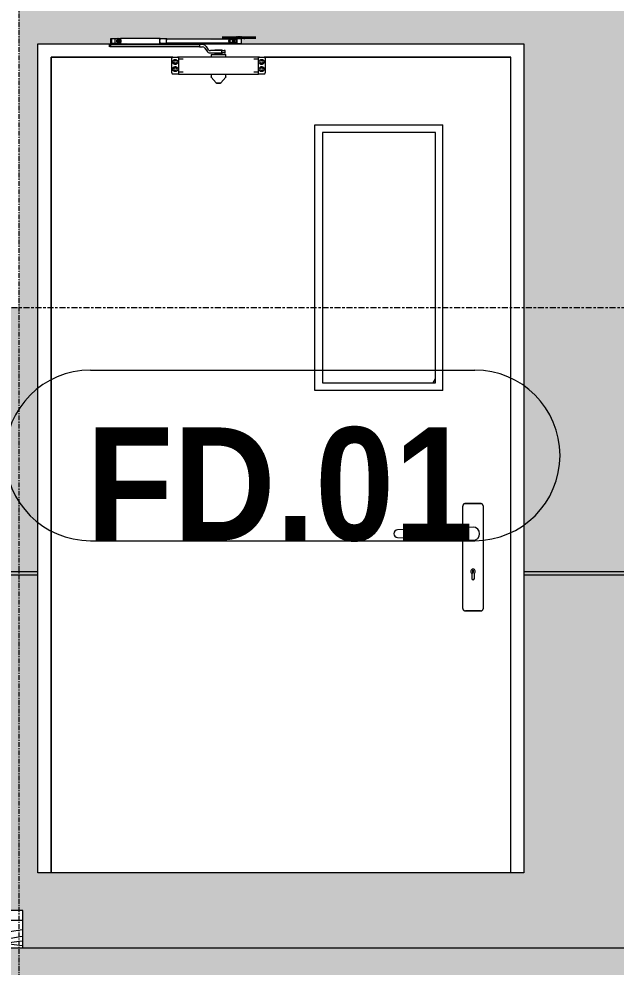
# Model space of a CAD drawing. Header units: millimetres. Extents: x 9199 to 175431, y -4466 to 35300.
# Drawn here: x 144101 to 145686, y 450 to 2966 of the extents above; entities that cross this region are included whole.
import ezdxf

# ---------------------------------------------------------------- set-up
doc = ezdxf.new("R2010")
doc.units = ezdxf.units.MM
doc.linetypes.add('Centre', pattern=[31.75, 6.35, -4.7625, 15.875, -4.7625])
doc.linetypes.add('Grid Line', pattern=[22.225, 12.7, -3.175, 3.175, -3.175])
for name, color, linetype, lineweight in [('A-DETL-GENF-2', 9, 'Continuous', 9), ('A-DETL-THIN', 151, 'Continuous', 9), ('A-DOOR', 31, 'Continuous', 9), ('A-DOOR-FRAM', 31, 'Continuous', 9), ('A-DOOR-IDEN', 31, 'Continuous', 9), ('A-FLOR-LEVL-2', 51, 'Centre', 9), ('A-WALL', 113, 'Continuous', 9), ('A-WALL-PATT', 111, 'Continuous', 9), ('A-WALL-PATT-2', 111, 'Continuous', 5), ('S-GRID-1', 1, 'Grid Line', 9)]:
    doc.layers.add(name, color=color, linetype=linetype, lineweight=lineweight)
doc.styles.add('Arial_B_2', font='arialbd.ttf', dxfattribs={"width": 0.9, "height": 300})

# ---------------------------------------------------------------- blocks, each defined once
blk = doc.blocks.new('FD_01 - FD_01-1200x2200mm-1787917-TKCS_MẶT ĐỨNG HƯỚNG TÂY')
at = {"layer": 'A-DOOR'}
h = blk.add_hatch(dxfattribs=at)
h.set_pattern_fill('FP_18', color=256, style=0, pattern_type=2)
h.set_pattern_definition([(63.435, (-49765.3, 1304.34), (-0.001, 1524), [532.46, -2875.3]), (63.435, (-51289.3, 1304.34), (-0.001, 1524), [532.46, -2875.3]), (63.435, (-49035.8, 1598.8), (-0.001, 1524), [532.46, -2875.3]), (63.435, (-50559.8, 1598.8), (-0.001, 1524), [532.46, -2875.3]), (63.435, (-49146.2, 1494.84), (-0.001, 1524), [532.46, -2875.3]), (63.435, (-50670.2, 1494.84), (-0.001, 1524), [532.46, -2875.3]), (63.435, (-49258.75, 2090.1), (-0.001, 1524), [258.8, -3148.97]), (63.435, (-50782.75, 2090.1), (-0.001, 1524), [258.8, -3148.97]), (63.435, (-49332.36, 1997.95), (-0.001, 1524), [532.46, -2875.3]), (63.435, (-50856.36, 1997.95), (-0.001, 1524), [532.46, -2875.3]), (63.435, (-49319.4, 2064.1), (-0.001, 1524), [532.46, -2875.3]), (63.435, (-50843.4, 2064.1), (-0.001, 1524), [532.46, -2875.3]), (63.435, (-49934.2, 1773.94), (-0.001, 1524), [532.46, -2875.3]), (63.435, (-51458.2, 1773.94), (-0.001, 1524), [532.46, -2875.3]), (63.435, (-49921.24, 1851.9), (-0.001, 1524), [532.46, -2875.3]), (63.435, (-51445.24, 1851.9), (-0.001, 1524), [532.46, -2875.3]), (63.435, (-49917.74, 1908.1), (-0.001, 1524), [532.46, -2875.3]), (63.435, (-51441.74, 1908.1), (-0.001, 1524), [532.46, -2875.3])])
h.paths.add_polyline_path([(-36232, 2000), (-35932, 2000), (-35932, 2665), (-36232, 2665), (-36232, 2300)])
for p, q in [((-36459.2, 2920.3), (-36459.2, 2918.5)), ((-36453.2, 2920.3), (-36453.2, 2920.3)), ((-36453.2, 2920.3), (-36453.2, 2920.3)), ((-36447.2, 2918.5), (-36447.2, 2920.3)), ((-36798.2, 2898), (-36798.2, 2892)), ((-36795.8, 2898), (-36793.6, 2898)), ((-36794.2, 2914), (-36794.2, 2901)), ((-36793.6, 2914), (-36782, 2914)), ((-36782, 2901), (-36793.6, 2901)), ((-36793.6, 2898), (-36558.1, 2898)), ((-36793.6, 2892), (-36793.6, 2898)), ((-36791.7, 2914), (-36791.7, 2898)), ((-36790.5, 2901), (-36790.5, 2898)), ((-36782, 2914), (-36774.9, 2914)), ((-36782, 2901), (-36782, 2914)), ((-36774.9, 2901), (-36782, 2901)), ((-36781.9, 2898), (-36781.9, 2901.2)), ((-36780.7, 2898), (-36780.7, 2901)), ((-36774.9, 2914), (-36774.4, 2914)), ((-36774.9, 2914), (-36768.1, 2914)), ((-36774.4, 2901), (-36774.9, 2901)), ((-36768.1, 2901), (-36774.9, 2901)), ((-36768.1, 2901), (-36768.1, 2914)), ((-36768.1, 2913.6), (-36768.1, 2901.4)), ((-36768.1, 2901.4), (-36768.1, 2913.6)), ((-36662.5, 2914.5), (-36767.2, 2914.5)), ((-36767.2, 2900.5), (-36662.5, 2900.5)), ((-36645.2, 2913.5), (-36662.5, 2913.5)), ((-36662.5, 2901.5), (-36645.2, 2901.5)), ((-36458.8, 2912.5), (-36645.2, 2912.5)), ((-36645.2, 2902.5), (-36458.8, 2902.5)), ((-36549.8, 2898), (-36558.1, 2898)), ((-36558.1, 2898), (-36558.1, 2892)), ((-36549.7, 2898), (-36549.8, 2898)), ((-36498.2, 2918.5), (-36497.8, 2918.5)), ((-36498.2, 2915.5), (-36497.8, 2915.5)), ((-36497.8, 2918.5), (-36478.5, 2918.5)), ((-36497.8, 2915.5), (-36478.5, 2915.5)), ((-36478.5, 2918.5), (-36478.2, 2918.5)), ((-36478.5, 2915.5), (-36478.2, 2915.5)), ((-36478.1, 2918.5), (-36472.9, 2918.5)), ((-36478.1, 2915.5), (-36472.9, 2915.5)), ((-36477.2, 2911.5), (-36470.3, 2911.5)), ((-36477.2, 2911.5), (-36477.2, 2903.5)), ((-36470.3, 2903.5), (-36477.2, 2903.5)), ((-36472.9, 2918.5), (-36471.8, 2918.5)), ((-36472.9, 2915.5), (-36471.8, 2915.5)), ((-36471.8, 2918.5), (-36455.3, 2918.5)), ((-36471.8, 2915.5), (-36455.3, 2915.5)), ((-36470.3, 2911.5), (-36469.1, 2911.5)), ((-36469.1, 2903.5), (-36470.3, 2903.5)), ((-36469.1, 2911.5), (-36464.4, 2911.5)), ((-36464.4, 2903.5), (-36469.1, 2903.5)), ((-36467.6, 2911.5), (-36468.8, 2911.5)), ((-36468.8, 2903.5), (-36467.6, 2903.5)), ((-36468.2, 2914.5), (-36466.2, 2914.5)), ((-36466.2, 2914.5), (-36468.2, 2914.5)), ((-36464.4, 2911.5), (-36467.6, 2911.5)), ((-36467.6, 2903.5), (-36464.4, 2903.5)), ((-36464.1, 2914.5), (-36466.2, 2914.5)), ((-36464.1, 2914.5), (-36458.4, 2914.5)), ((-36458.4, 2900.5), (-36464.1, 2900.5)), ((-36462.8, 2908.9), (-36462.8, 2910.8)), ((-36462.8, 2904.2), (-36462.8, 2906)), ((-36459.7, 2914.5), (-36459.7, 2900.5)), ((-36458.4, 2914.5), (-36446.9, 2914.5)), ((-36458.4, 2900.5), (-36458.4, 2914.5)), ((-36446.9, 2900.5), (-36458.4, 2900.5)), ((-36458.2, 2915.5), (-36458.2, 2914.5)), ((-36453.2, 2918.5), (-36455.7, 2918.5)), ((-36455.7, 2918.5), (-36453.2, 2918.5)), ((-36453.2, 2915.5), (-36455.7, 2915.5)), ((-36455.7, 2915.5), (-36453.2, 2915.5)), ((-36453.2, 2915.5), (-36455.7, 2915.5)), ((-36455.7, 2915.5), (-36453.2, 2915.5)), ((-36455.3, 2918.5), (-36451.1, 2918.5)), ((-36455.3, 2918.5), (-36451.1, 2918.5)), ((-36451.1, 2917.5), (-36455.3, 2917.5)), ((-36455.3, 2915.5), (-36451.1, 2915.5)), ((-36455.3, 2915.5), (-36451.1, 2915.5)), ((-36453.2, 2918.5), (-36454.7, 2918.5)), ((-36454.7, 2918.5), (-36453.2, 2918.5)), ((-36453.2, 2918.5), (-36450.7, 2918.5)), ((-36450.7, 2918.5), (-36453.2, 2918.5)), ((-36453.2, 2918.5), (-36451.6, 2918.5)), ((-36451.6, 2918.5), (-36453.2, 2918.5)), ((-36453.2, 2915.5), (-36450.7, 2915.5)), ((-36450.7, 2915.5), (-36453.2, 2915.5)), ((-36453.2, 2915.5), (-36450.7, 2915.5)), ((-36450.7, 2915.5), (-36453.2, 2915.5)), ((-36451.1, 2918.5), (-36434.6, 2918.5)), ((-36451.1, 2915.5), (-36434.6, 2915.5)), ((-36448.4, 2900.5), (-36446.7, 2900.5)), ((-36448.2, 2914.5), (-36448.2, 2915.5)), ((-36440.2, 2914.5), (-36447.5, 2914.5)), ((-36446.9, 2914.5), (-36447.2, 2914.5)), ((-36446.7, 2900.5), (-36446.9, 2900.5)), ((-36446.7, 2900.5), (-36446.7, 2914.5)), ((-36440.2, 2914.5), (-36438.2, 2914.5)), ((-36438.2, 2914.5), (-36440.2, 2914.5)), ((-36434.6, 2918.5), (-36433.4, 2918.5)), ((-36434.6, 2915.5), (-36433.4, 2915.5)), ((-36433.4, 2918.5), (-36428.2, 2918.5)), ((-36433.4, 2915.5), (-36428.2, 2915.5)), ((-36428.2, 2918.5), (-36427.8, 2918.5)), ((-36428.2, 2915.5), (-36427.8, 2915.5)), ((-36427.8, 2918.5), (-36408.6, 2918.5)), ((-36427.8, 2915.5), (-36408.6, 2915.5)), ((-36408.6, 2918.5), (-36408.2, 2918.5)), ((-36408.6, 2915.5), (-36408.2, 2915.5)), ((-36793.6, 2892), (-36795.8, 2892)), ((-36558.1, 2892), (-36793.6, 2892)), ((-36558.1, 2892), (-36549.8, 2892)), ((-36544.8, 2889.4), (-36539, 2881.1)), ((-36534.1, 2884.6), (-36539.9, 2892.9)), ((-36498.8, 2882), (-36529.2, 2882)), ((-36529.2, 2876), (-36498.8, 2876)), ((-36527.3, 2872), (-36527.3, 2865)), ((-36526.7, 2872), (-36527.3, 2872)), ((-36527.3, 2872), (-36488.9, 2872)), ((-36517.8, 2884), (-36515.1, 2884)), ((-36517.8, 2884), (-36517.8, 2882)), ((-36517.8, 2876), (-36517.8, 2874)), ((-36516.5, 2874), (-36517.8, 2874)), ((-36516.8, 2874), (-36516.8, 2872)), ((-36516.5, 2874), (-36516.8, 2874)), ((-36516.8, 2874), (-36516.5, 2874)), ((-36510.1, 2874), (-36516.5, 2874)), ((-36516.5, 2874), (-36514.2, 2874)), ((-36515.1, 2874), (-36516.5, 2874)), ((-36515.1, 2884), (-36505.1, 2884)), ((-36515.1, 2882), (-36515.1, 2884)), ((-36515.1, 2874), (-36515.1, 2876)), ((-36510.1, 2874), (-36515.1, 2874)), ((-36514.2, 2874), (-36505.5, 2874)), ((-36501.4, 2874), (-36510.1, 2874)), ((-36505.1, 2874), (-36510.1, 2874)), ((-36505.5, 2874), (-36501.4, 2874)), ((-36505.1, 2884), (-36497.8, 2884)), ((-36505.1, 2882), (-36505.1, 2884)), ((-36505.1, 2874), (-36505.1, 2876)), ((-36501.4, 2874), (-36505.1, 2874)), ((-36497.8, 2874), (-36501.4, 2874)), ((-36499.1, 2874), (-36500, 2874)), ((-36500, 2874), (-36499.1, 2874)), ((-36499.1, 2874), (-36498.8, 2874)), ((-36498.8, 2874), (-36499.1, 2874)), ((-36498.8, 2876), (-36498.8, 2882)), ((-36498.8, 2882), (-36490.3, 2882)), ((-36490.3, 2876), (-36498.8, 2876)), ((-36498.8, 2872), (-36498.8, 2874)), ((-36497.8, 2882), (-36497.8, 2884)), ((-36497.8, 2874), (-36497.8, 2876)), ((-36490.3, 2882), (-36492.6, 2882)), ((-36492.6, 2876), (-36490.3, 2876)), ((-36490.3, 2876), (-36490.3, 2882)), ((-36488.9, 2872), (-36488.3, 2872)), ((-36488.3, 2872), (-36488.9, 2872)), ((-36488.3, 2865), (-36488.3, 2872)), ((-36952, 2865), (-36952, 700)), ((-36628.8, 2865), (-36952, 2865)), ((-36631.8, 2823), (-36631.8, 2862)), ((-36628.8, 2865), (-36616.5, 2865)), ((-36613.8, 2865), (-36616.5, 2865)), ((-36616.5, 2865), (-36614.6, 2865)), ((-36614.2, 2865), (-36613.9, 2865)), ((-36401.8, 2865), (-36613.8, 2865)), ((-36613.8, 2865), (-36613.8, 2864.7)), ((-36613.8, 2864.7), (-36613.8, 2856.1)), ((-36601.8, 2859), (-36613.8, 2859)), ((-36613.8, 2856.1), (-36613.8, 2854.3)), ((-36613.8, 2854.3), (-36613.8, 2830.7)), ((-36401.8, 2859), (-36413.8, 2859)), ((-36399.1, 2865), (-36401.8, 2865)), ((-36401.8, 2864.7), (-36401.8, 2865)), ((-36401.8, 2856.1), (-36401.8, 2864.7)), ((-36401.8, 2854.3), (-36401.8, 2856.1)), ((-36401.8, 2830.7), (-36401.8, 2854.3)), ((-36401.7, 2865), (-36401.4, 2865)), ((-36401, 2865), (-36399.1, 2865)), ((-36399.1, 2865), (-36386.8, 2865)), ((-35732, 2865), (-36386.8, 2865)), ((-36383.8, 2862), (-36383.8, 2823)), ((-35732, 700), (-35732, 2865)), ((-36616.5, 2820), (-36628.8, 2820)), ((-36614.6, 2820), (-36616.5, 2820)), ((-36613.9, 2820), (-36614.2, 2820)), ((-36613.8, 2830.7), (-36613.8, 2828.9)), ((-36613.8, 2828.9), (-36613.8, 2820.3)), ((-36613.8, 2826), (-36601.8, 2826)), ((-36613.8, 2820.3), (-36613.8, 2820)), ((-36613.8, 2820), (-36401.8, 2820)), ((-36527.3, 2820), (-36527.3, 2812.4)), ((-36488.3, 2812.4), (-36488.3, 2820)), ((-36413.8, 2826), (-36401.8, 2826)), ((-36401.8, 2828.9), (-36401.8, 2830.7)), ((-36401.8, 2820.3), (-36401.8, 2828.9)), ((-36401.8, 2820), (-36401.8, 2820.3)), ((-36401.4, 2820), (-36401.7, 2820)), ((-36399.1, 2820), (-36401, 2820)), ((-36386.8, 2820), (-36399.1, 2820)), ((-36527, 2811.7), (-36514.1, 2796.3)), ((-36507.8, 2796), (-36507.8, 2796)), ((-36507.8, 2796), (-36507.8, 2796)), ((-36501.5, 2796.3), (-36488.6, 2811.7)), ((-36252, 1980), (-36252, 2685)), ((-36252, 2685), (-35912, 2685)), ((-35912, 1980), (-35912, 2685)), ((-36232, 2665), (-36232, 2000)), ((-35932, 2665), (-36232, 2665)), ((-35932, 2000), (-35932, 2665)), ((-36232, 2000), (-35932, 2000)), ((-35912, 1980), (-36252, 1980)), ((-35859.5, 1672.5), (-35859.5, 1616.5)), ((-35812, 1680), (-35852, 1680)), ((-35852, 1680), (-35812, 1680)), ((-35804.5, 1402.5), (-35804.5, 1672.5)), ((-35832, 1617.5), (-36032.4, 1610)), ((-36032.4, 1590), (-35832, 1582.5)), ((-35859.5, 1583.5), (-35859.5, 1402.5)), ((-35835.5, 1495.1), (-35835.5, 1481.2)), ((-35832.7, 1497), (-35832.7, 1503)), ((-35831.3, 1503), (-35831.3, 1497)), ((-35828.5, 1481.2), (-35828.5, 1495.1)), ((-35852, 1395), (-35812, 1395)), ((-35812, 1395), (-35852, 1395))]:
    blk.add_line(p, q, dxfattribs=at)
at = {"layer": 'A-DOOR', "flags": 128}
for points in [[(-36480.5, 2907.5), (-36480.4, 2908.3), (-36480.1, 2909), (-36479.6, 2909.7), (-36479, 2910.4), (-36478.2, 2911), (-36477.2, 2911.5)], [(-36477.2, 2903.5), (-36478.2, 2904), (-36479, 2904.6), (-36479.6, 2905.3), (-36480.1, 2906), (-36480.4, 2906.7), (-36480.5, 2907.5)], [(-36477.3, 2909.7), (-36477.6, 2909), (-36477.8, 2908.3), (-36477.9, 2907.5)], [(-36477.9, 2907.5), (-36477.8, 2906.7), (-36477.6, 2906), (-36477.3, 2905.3)], [(-36628.8, 2865), (-36629.5, 2864.9), (-36630.1, 2864.7), (-36630.7, 2864.3), (-36631.1, 2863.9), (-36631.5, 2863.3), (-36631.7, 2862.7), (-36631.8, 2862)], [(-36383.8, 2862), (-36383.9, 2862.7), (-36384.1, 2863.3), (-36384.5, 2863.9), (-36384.9, 2864.3), (-36385.5, 2864.7), (-36386.1, 2864.9), (-36386.8, 2865)], [(-36631.8, 2823), (-36631.7, 2822.3), (-36631.5, 2821.7), (-36631.1, 2821.1), (-36630.7, 2820.7), (-36630.1, 2820.3), (-36629.5, 2820.1), (-36628.8, 2820)], [(-36386.8, 2820), (-36386.1, 2820.1), (-36385.5, 2820.3), (-36384.9, 2820.7), (-36384.5, 2821.1), (-36384.1, 2821.7), (-36383.9, 2822.3), (-36383.8, 2823)], [(-36527, 2811.7), (-36527.1, 2811.7), (-36527.1, 2811.8), (-36527.1, 2811.8), (-36527.1, 2811.8), (-36527.2, 2811.9), (-36527.2, 2811.9), (-36527.2, 2812), (-36527.2, 2812), (-36527.2, 2812), (-36527.2, 2812.1), (-36527.3, 2812.1), (-36527.3, 2812.2), (-36527.3, 2812.2), (-36527.3, 2812.3), (-36527.3, 2812.3), (-36527.3, 2812.3), (-36527.3, 2812.4), (-36527.3, 2812.4)], [(-36513.4, 2796), (-36513.4, 2796), (-36513.4, 2796), (-36513.5, 2796), (-36513.5, 2796), (-36513.6, 2796), (-36513.6, 2796), (-36513.6, 2796), (-36513.7, 2796), (-36513.7, 2796.1), (-36513.7, 2796.1), (-36513.8, 2796.1), (-36513.8, 2796.1), (-36513.8, 2796.1), (-36513.9, 2796.1), (-36513.9, 2796.2), (-36513.9, 2796.2), (-36513.9, 2796.2), (-36514, 2796.2), (-36514, 2796.3), (-36514, 2796.3), (-36514.1, 2796.3), (-36514.1, 2796.3)], [(-36507.8, 2796), (-36508, 2796), (-36508.2, 2796), (-36508.5, 2796), (-36508.7, 2796), (-36508.9, 2796), (-36509.1, 2796), (-36509.3, 2796), (-36509.5, 2796), (-36509.8, 2796), (-36510, 2796), (-36510.2, 2796), (-36510.4, 2796), (-36510.6, 2796), (-36510.8, 2796), (-36510.9, 2796), (-36511.1, 2796), (-36511.3, 2796), (-36511.5, 2796), (-36511.6, 2796), (-36511.8, 2796), (-36511.9, 2796), (-36512.1, 2796), (-36512.2, 2796), (-36512.4, 2796), (-36512.5, 2796), (-36512.6, 2796), (-36512.7, 2796), (-36512.8, 2796), (-36512.9, 2796), (-36513, 2796), (-36513.1, 2796), (-36513.1, 2796), (-36513.2, 2796), (-36513.2, 2796), (-36513.3, 2796), (-36513.3, 2796), (-36513.3, 2796), (-36513.4, 2796), (-36513.4, 2796)], [(-36513.4, 2796), (-36513.4, 2796), (-36513.4, 2796), (-36513.3, 2796), (-36513.3, 2796), (-36513.3, 2796), (-36513.2, 2796), (-36513.2, 2796), (-36513.1, 2796), (-36513, 2796), (-36512.9, 2796), (-36512.8, 2796), (-36512.7, 2796), (-36512.6, 2796), (-36512.5, 2796), (-36512.4, 2796), (-36512.3, 2796), (-36512.1, 2796), (-36512, 2796), (-36511.8, 2796), (-36511.7, 2796), (-36511.5, 2796), (-36511.3, 2796), (-36511.2, 2796), (-36511, 2796), (-36510.8, 2796), (-36510.6, 2796), (-36510.4, 2796), (-36510.2, 2796), (-36510, 2796), (-36509.8, 2796), (-36509.6, 2796), (-36509.4, 2796), (-36509.2, 2796), (-36509, 2796), (-36508.7, 2796), (-36508.5, 2796), (-36508.3, 2796), (-36508.1, 2796), (-36507.9, 2796), (-36507.8, 2796)], [(-36507.8, 2796), (-36507.6, 2796), (-36507.4, 2796), (-36507.1, 2796), (-36506.9, 2796), (-36506.7, 2796), (-36506.5, 2796), (-36506.3, 2796), (-36506, 2796), (-36505.8, 2796), (-36505.6, 2796), (-36505.4, 2796), (-36505.2, 2796), (-36505, 2796), (-36504.8, 2796), (-36504.6, 2796), (-36504.5, 2796), (-36504.3, 2796), (-36504.1, 2796), (-36504, 2796), (-36503.8, 2796), (-36503.6, 2796), (-36503.5, 2796), (-36503.4, 2796), (-36503.2, 2796), (-36503.1, 2796), (-36503, 2796), (-36502.9, 2796), (-36502.8, 2796), (-36502.7, 2796), (-36502.6, 2796), (-36502.5, 2796), (-36502.5, 2796), (-36502.4, 2796), (-36502.3, 2796), (-36502.3, 2796), (-36502.3, 2796), (-36502.2, 2796), (-36502.2, 2796), (-36502.2, 2796)], [(-36502.2, 2796), (-36502.2, 2796), (-36502.2, 2796), (-36502.3, 2796), (-36502.3, 2796), (-36502.3, 2796), (-36502.4, 2796), (-36502.4, 2796), (-36502.5, 2796), (-36502.6, 2796), (-36502.7, 2796), (-36502.8, 2796), (-36502.9, 2796), (-36503, 2796), (-36503.1, 2796), (-36503.2, 2796), (-36503.3, 2796), (-36503.5, 2796), (-36503.6, 2796), (-36503.8, 2796), (-36503.9, 2796), (-36504.1, 2796), (-36504.2, 2796), (-36504.4, 2796), (-36504.6, 2796), (-36504.8, 2796), (-36505, 2796), (-36505.2, 2796), (-36505.4, 2796), (-36505.6, 2796), (-36505.8, 2796), (-36506, 2796), (-36506.2, 2796), (-36506.4, 2796), (-36506.6, 2796), (-36506.8, 2796), (-36507.1, 2796), (-36507.3, 2796), (-36507.5, 2796), (-36507.7, 2796), (-36507.8, 2796)], [(-36501.5, 2796.3), (-36501.5, 2796.3), (-36501.6, 2796.3), (-36501.6, 2796.2), (-36501.6, 2796.2), (-36501.7, 2796.2), (-36501.7, 2796.2), (-36501.7, 2796.2), (-36501.7, 2796.1), (-36501.8, 2796.1), (-36501.8, 2796.1), (-36501.8, 2796.1), (-36501.9, 2796.1), (-36501.9, 2796.1), (-36501.9, 2796), (-36502, 2796), (-36502, 2796), (-36502, 2796), (-36502.1, 2796), (-36502.1, 2796), (-36502.2, 2796), (-36502.2, 2796), (-36502.2, 2796)], [(-36488.3, 2812.4), (-36488.3, 2812.4), (-36488.3, 2812.3), (-36488.3, 2812.3), (-36488.3, 2812.2), (-36488.3, 2812.2), (-36488.3, 2812.1), (-36488.3, 2812.1), (-36488.4, 2812.1), (-36488.4, 2812), (-36488.4, 2812), (-36488.4, 2811.9), (-36488.4, 2811.9), (-36488.4, 2811.9), (-36488.5, 2811.8), (-36488.5, 2811.8), (-36488.5, 2811.7), (-36488.5, 2811.7), (-36488.6, 2811.7)], [(-35852, 1680), (-35852.3, 1680), (-35852.6, 1680), (-35852.9, 1679.9), (-35853.2, 1679.9), (-35853.5, 1679.9), (-35853.8, 1679.8), (-35854.1, 1679.7), (-35854.3, 1679.6), (-35854.6, 1679.5), (-35854.9, 1679.4), (-35855.2, 1679.3), (-35855.5, 1679.2), (-35855.7, 1679), (-35856, 1678.9), (-35856.2, 1678.7), (-35856.5, 1678.5), (-35856.7, 1678.3), (-35856.9, 1678.1), (-35857.2, 1677.9), (-35857.4, 1677.7), (-35857.6, 1677.5), (-35857.8, 1677.3), (-35858, 1677), (-35858.1, 1676.8), (-35858.3, 1676.6), (-35858.5, 1676.3), (-35858.6, 1676), (-35858.7, 1675.8), (-35858.9, 1675.5), (-35859, 1675.2), (-35859.1, 1674.9), (-35859.2, 1674.7), (-35859.3, 1674.4), (-35859.3, 1674.1), (-35859.4, 1673.8), (-35859.4, 1673.5), (-35859.5, 1673.2), (-35859.5, 1672.9), (-35859.5, 1672.6), (-35859.5, 1672.5)], [(-35804.5, 1672.5), (-35804.5, 1672.8), (-35804.5, 1673.1), (-35804.5, 1673.4), (-35804.6, 1673.7), (-35804.6, 1674), (-35804.7, 1674.3), (-35804.8, 1674.6), (-35804.9, 1674.9), (-35805, 1675.1), (-35805.1, 1675.4), (-35805.2, 1675.7), (-35805.3, 1676), (-35805.5, 1676.2), (-35805.6, 1676.5), (-35805.8, 1676.7), (-35806, 1677), (-35806.2, 1677.2), (-35806.3, 1677.4), (-35806.6, 1677.7), (-35806.8, 1677.9), (-35807, 1678.1), (-35807.2, 1678.3), (-35807.4, 1678.5), (-35807.7, 1678.6), (-35807.9, 1678.8), (-35808.2, 1679), (-35808.5, 1679.1), (-35808.7, 1679.3), (-35809, 1679.4), (-35809.3, 1679.5), (-35809.6, 1679.6), (-35809.8, 1679.7), (-35810.1, 1679.8), (-35810.4, 1679.8), (-35810.7, 1679.9), (-35811, 1679.9), (-35811.3, 1680), (-35811.6, 1680), (-35811.9, 1680), (-35812, 1680)], [(-35859.5, 1402.5), (-35859.5, 1402.2), (-35859.5, 1401.9), (-35859.4, 1401.6), (-35859.4, 1401.3), (-35859.3, 1401), (-35859.3, 1400.7), (-35859.2, 1400.4), (-35859.1, 1400.2), (-35859, 1399.9), (-35858.9, 1399.6), (-35858.8, 1399.3), (-35858.6, 1399), (-35858.5, 1398.8), (-35858.3, 1398.5), (-35858.2, 1398.3), (-35858, 1398), (-35857.8, 1397.8), (-35857.6, 1397.6), (-35857.4, 1397.3), (-35857.2, 1397.1), (-35857, 1396.9), (-35856.8, 1396.7), (-35856.5, 1396.5), (-35856.3, 1396.4), (-35856, 1396.2), (-35855.8, 1396), (-35855.5, 1395.9), (-35855.2, 1395.8), (-35855, 1395.6), (-35854.7, 1395.5), (-35854.4, 1395.4), (-35854.1, 1395.3), (-35853.8, 1395.2), (-35853.5, 1395.2), (-35853.2, 1395.1), (-35852.9, 1395.1), (-35852.7, 1395), (-35852.4, 1395), (-35852, 1395), (-35852, 1395)], [(-35812, 1395), (-35811.7, 1395), (-35811.4, 1395), (-35811.1, 1395.1), (-35810.8, 1395.1), (-35810.5, 1395.1), (-35810.2, 1395.2), (-35809.9, 1395.3), (-35809.6, 1395.4), (-35809.3, 1395.5), (-35809.1, 1395.6), (-35808.8, 1395.7), (-35808.5, 1395.8), (-35808.3, 1396), (-35808, 1396.1), (-35807.8, 1396.3), (-35807.5, 1396.5), (-35807.3, 1396.7), (-35807, 1396.9), (-35806.8, 1397.1), (-35806.6, 1397.3), (-35806.4, 1397.5), (-35806.2, 1397.7), (-35806, 1398), (-35805.8, 1398.2), (-35805.7, 1398.4), (-35805.5, 1398.7), (-35805.4, 1399), (-35805.2, 1399.2), (-35805.1, 1399.5), (-35805, 1399.8), (-35804.9, 1400.1), (-35804.8, 1400.3), (-35804.7, 1400.6), (-35804.7, 1400.9), (-35804.6, 1401.2), (-35804.6, 1401.5), (-35804.5, 1401.8), (-35804.5, 1402.1), (-35804.5, 1402.4), (-35804.5, 1402.5)]]:
    blk.add_lwpolyline(points, dxfattribs=at)
at = {"layer": 'A-DOOR'}
for centre, radius, start, end in [((-36622.8, 2852), 3.5, 0, 180), ((-36622.8, 2852), 3.5, 180, 0), ((-36392.8, 2852), 3.5, 0, 180), ((-36392.8, 2852), 3.5, 180, 0), ((-36622.8, 2833), 3.5, 0, 180), ((-36622.8, 2833), 3.5, 180, 0), ((-36392.8, 2833), 3.5, 0, 180), ((-36392.8, 2833), 3.5, 180, 0), ((-35852, 1672.5), 7.5, 150, 180), ((-35852, 1672.5), 7.5, 90, 120), ((-35812, 1672.5), 7.5, 60, 90), ((-35812, 1672.5), 7.5, 0, 30), ((-35832, 1600), 17.5, 0, 90), ((-36032, 1600), 10, 92.1456, 180), ((-36032, 1600), 10, 180, 267.8544), ((-35832, 1600), 17.5, 270, 360), ((-35832, 1500), 6, 305.6853, 234.3147), ((-35832, 1503), 0.7, 0, 180), ((-35832, 1503), 0.7, 0, 180), ((-35832, 1497), 0.7, 180, 0), ((-35832, 1497), 0.7, 180, 0), ((-35832, 1481.2), 3.5, 180, 0), ((-35852, 1402.5), 7.52, 180, 210), ((-35852, 1402.5), 7.52, 240, 270), ((-35812, 1402.5), 7.5, 270, 300), ((-35812, 1402.5), 7.5, 330, 0)]:
    blk.add_arc(centre, radius, start, end, dxfattribs=at)
for centre, major_axis, ratio, start_param, end_param in [((-36776.1, 2907.5), (0, 2.5), 0.965835, 4.712389, 7.853982), ((-36776.1, 2907.5), (0, 2.5), 0.965835, 1.570796, 4.712389), ((-36775.6, 2907.5), (0, 2.5), 0.965835, 4.712389, 7.853982), ((-36775.6, 2907.5), (0, 2.5), 0.965835, 4.712389, 7.853982), ((-36775.6, 2907.5), (0, 2.5), 0.965835, 1.570796, 4.712389), ((-36775.6, 2907.5), (0, 2.5), 0.965835, 1.570796, 4.712389), ((-36773.8, 2907.5), (0, 2.5), 0.965835, 5.497787, 7.853982), ((-36773.8, 2907.5), (0, 2.5), 0.965835, 5.497787, 7.853982), ((-36773.8, 2907.5), (0, 2.5), 0.965835, 1.570796, 3.926991), ((-36773.8, 2907.5), (0, 2.5), 0.965835, 1.570796, 3.926991), ((-36773.2, 2907.5), (0, 2.5), 0.965835, 5.759587, 7.853982), ((-36773.2, 2907.5), (0, 2.5), 0.965835, 1.570796, 3.665191), ((-36776.8, 2907.5), (0, 6.79), 0.965835, 4.712389, 5.992125), ((-36776.8, 2907.5), (0, 6.79), 0.965835, 3.432653, 4.712389), ((-36776.2, 2907.5), (0, 6.79), 0.965835, 4.712389, 5.992125), ((-36776.2, 2907.5), (0, 6.79), 0.965835, 3.432653, 4.712389), ((-36767.2, 2907.5), (0, 7), 0.259156, 0, 0.50718), ((-36767.2, 2907.5), (0, 7), 0.259156, 2.634413, 3.141593), ((-36662.5, 2907.5), (0, 7), 0.259156, 5.497787, 7.853982), ((-36662.5, 2907.5), (0, 7), 0.259156, 1.570796, 3.926991), ((-36662.5, 2907.5), (0, 6), 0.259156, 5.759587, 7.853982), ((-36662.5, 2907.5), (0, 6), 0.259156, 1.570796, 3.665191), ((-36645.2, 2907.5), (0, 6), 0.259156, 5.759587, 7.853982), ((-36645.2, 2907.5), (0, 6), 0.259156, 1.570796, 3.665191), ((-36645.2, 2907.5), (0, 5), 0.259156, 0, 1.570796), ((-36645.2, 2907.5), (0, 5), 0.259156, 1.570796, 3.141593), ((-36549.8, 2886), (0, 12), 1, 5.323254, 6.283185), ((-36464.1, 2907.5), (0, 7), 0.965835, 0, 1.570796), ((-36464.1, 2907.5), (0, 7), 0.965835, 1.570796, 3.141593), ((-36463.6, 2907.5), (0, 7), 0.965835, 0.261799, 1.570796), ((-36463.6, 2907.5), (0, 7), 0.965835, 1.570796, 2.879793), ((-36466.3, 2907.5), (0, 2.5), 0.965835, 4.712389, 7.853982), ((-36466.3, 2907.5), (0, 2.5), 0.965835, 1.570796, 4.712389), ((-36462, 2907.5), (0, 7), 0.965835, 0.523599, 1.308997), ((-36462, 2907.5), (0, 7), 0.965835, 1.832596, 2.617994), ((-36461.5, 2907.5), (0, 7), 0.965835, 0.523599, 1.570796), ((-36465.8, 2907.5), (0, 2.5), 0.965835, 5.759587, 7.853982), ((-36465.8, 2907.5), (0, 2.5), 0.965835, 5.759587, 7.853982), ((-36461.5, 2907.5), (0, 7), 0.965835, 1.570796, 2.617994), ((-36465.8, 2907.5), (0, 2.5), 0.965835, 1.570796, 3.665191), ((-36465.8, 2907.5), (0, 2.5), 0.965835, 1.570796, 3.665191), ((-36464.2, 2907.5), (0, 2.5), 0.965835, 0.261799, 1.570796), ((-36464.2, 2907.5), (0, 2.5), 0.965835, 0.261799, 1.570796), ((-36464.2, 2907.5), (0, 2.5), 0.965835, 1.570796, 2.879793), ((-36464.2, 2907.5), (0, 2.5), 0.965835, 1.570796, 2.879793), ((-36463.7, 2907.5), (0, 2.5), 0.965835, 0.523599, 1.570796), ((-36463.7, 2907.5), (0, 2.5), 0.965835, 1.570796, 2.617994), ((-36465.8, 2907.5), (0, 2.5), 0.965835, 5.235988, 5.497787), ((-36465.8, 2907.5), (0, 2.5), 0.965835, 5.235988, 5.497787), ((-36465.8, 2907.5), (0, 2.5), 0.965835, 3.926991, 4.18879), ((-36465.8, 2907.5), (0, 2.5), 0.965835, 3.926991, 4.18879), ((-36464.2, 2907.5), (0, 2.5), 0.965835, 5.759587, 6.021386), ((-36464.2, 2907.5), (0, 2.5), 0.965835, 5.759587, 6.021386), ((-36464.2, 2907.5), (0, 2.5), 0.965835, 3.403392, 3.665191), ((-36464.2, 2907.5), (0, 2.5), 0.965835, 3.403392, 3.665191), ((-36462, 2907.5), (0, 5), 0.259156, 1.110588, 1.340692), ((-36462, 2907.5), (0, 5), 0.259156, 1.8009, 2.031004), ((-36463.7, 2907.5), (0, 2.5), 0.965835, 5.759587, 6.021386), ((-36463.7, 2907.5), (0, 2.5), 0.965835, 3.403392, 3.665191), ((-36549.8, 2886), (0, 6), 1, 5.323254, 6.283185), ((-36529.2, 2888), (0, 12), 1, 2.181662, 3.141593), ((-36529.2, 2888), (0, 6), 1, 2.181662, 3.141593)]:
    blk.add_ellipse(centre, major_axis=major_axis, ratio=ratio, start_param=start_param, end_param=end_param, dxfattribs=at)
for points, knots in [([(-36768.1, 2913.6), (-36768.1, 2913.5), (-36768, 2913.2), (-36768, 2912.8), (-36767.9, 2912.5), (-36767.8, 2912.3), (-36767.8, 2912), (-36767.7, 2911.8), (-36767.7, 2911.7), (-36767.7, 2911.5), (-36767.6, 2911.3), (-36767.5, 2911.1), (-36767.5, 2910.8), (-36767.4, 2910.6), (-36767.4, 2910.4), (-36767.3, 2910.3), (-36767.3, 2910), (-36767.2, 2909.8), (-36767.1, 2909.4), (-36767.1, 2909), (-36767, 2908.7), (-36767, 2908.2), (-36767, 2907.8), (-36766.9, 2907.5)], [0, 0, 0, 0, 0.1, 0.2, 0.25, 0.3, 0.35, 0.375, 0.4, 0.425, 0.45, 0.5, 0.55, 0.575, 0.6, 0.625, 0.65, 0.7, 0.75, 0.8, 0.85, 0.9, 1, 1, 1, 1]), ([(-36766.9, 2907.5), (-36767, 2907.2), (-36767, 2906.8), (-36767, 2906.3), (-36767.1, 2906), (-36767.1, 2905.6), (-36767.2, 2905.2), (-36767.3, 2905), (-36767.3, 2904.7), (-36767.4, 2904.6), (-36767.4, 2904.4), (-36767.5, 2904.2), (-36767.5, 2903.9), (-36767.6, 2903.7), (-36767.7, 2903.5), (-36767.7, 2903.3), (-36767.7, 2903.2), (-36767.8, 2903), (-36767.8, 2902.7), (-36767.9, 2902.5), (-36768, 2902.2), (-36768, 2901.8), (-36768.1, 2901.5), (-36768.1, 2901.4)], [0, 0, 0, 0, 0.1, 0.15, 0.2, 0.25, 0.3, 0.35, 0.375, 0.4, 0.425, 0.45, 0.5, 0.55, 0.575, 0.6, 0.625, 0.65, 0.7, 0.75, 0.8, 0.9, 1, 1, 1, 1]), ([(-36629.2, 2852), (-36629.2, 2853.2), (-36628.7, 2855), (-36627.2, 2856.9), (-36625.7, 2857.9), (-36624, 2858.5), (-36622.2, 2858.7), (-36620.4, 2858.4), (-36618.8, 2857.6), (-36617.5, 2856.4), (-36616.8, 2855.4), (-36616.5, 2854.9)], [0, 0, 0, 0, 0.2, 0.3, 0.4, 0.5, 0.6, 0.7, 0.8, 0.9, 1, 1, 1, 1]), ([(-36616.5, 2849.1), (-36617.1, 2848), (-36618.3, 2846.7), (-36620.4, 2845.6), (-36622.2, 2845.3), (-36624, 2845.5), (-36625.7, 2846.1), (-36627.2, 2847.1), (-36628.3, 2848.5), (-36629, 2850.2), (-36629.2, 2851.4), (-36629.2, 2852)], [0, 0, 0, 0, 0.2, 0.3, 0.4, 0.5, 0.6, 0.7, 0.8, 0.9, 1, 1, 1, 1]), ([(-36399.1, 2854.9), (-36398.5, 2856), (-36397.3, 2857.3), (-36395.1, 2858.4), (-36393.4, 2858.7), (-36391.6, 2858.5), (-36389.9, 2857.9), (-36388.4, 2856.9), (-36387.3, 2855.5), (-36386.6, 2853.8), (-36386.4, 2852.6), (-36386.4, 2852)], [0, 0, 0, 0, 0.2, 0.3, 0.4, 0.5, 0.6, 0.7, 0.8, 0.9, 1, 1, 1, 1]), ([(-36386.4, 2852), (-36386.4, 2850.8), (-36386.9, 2849), (-36388.4, 2847.1), (-36389.9, 2846.1), (-36391.6, 2845.5), (-36393.4, 2845.3), (-36395.1, 2845.6), (-36396.8, 2846.4), (-36398.1, 2847.6), (-36398.8, 2848.6), (-36399.1, 2849.1)], [0, 0, 0, 0, 0.2, 0.3, 0.4, 0.5, 0.6, 0.7, 0.8, 0.9, 1, 1, 1, 1]), ([(-36629.2, 2833), (-36629.2, 2834.2), (-36628.7, 2836), (-36627.2, 2837.9), (-36625.7, 2838.9), (-36624, 2839.5), (-36622.2, 2839.7), (-36620.4, 2839.4), (-36618.8, 2838.6), (-36617.5, 2837.4), (-36616.8, 2836.4), (-36616.5, 2835.9)], [0, 0, 0, 0, 0.2, 0.3, 0.4, 0.5, 0.6, 0.7, 0.8, 0.9, 1, 1, 1, 1]), ([(-36616.5, 2830.1), (-36617.1, 2829), (-36618.3, 2827.7), (-36620.4, 2826.6), (-36622.2, 2826.3), (-36624, 2826.5), (-36625.7, 2827.1), (-36627.2, 2828.1), (-36628.3, 2829.5), (-36629, 2831.2), (-36629.2, 2832.4), (-36629.2, 2833)], [0, 0, 0, 0, 0.2, 0.3, 0.4, 0.5, 0.6, 0.7, 0.8, 0.9, 1, 1, 1, 1]), ([(-36399.1, 2835.9), (-36398.5, 2837), (-36397.3, 2838.3), (-36395.1, 2839.4), (-36393.4, 2839.7), (-36391.6, 2839.5), (-36389.9, 2838.9), (-36388.4, 2837.9), (-36387.3, 2836.5), (-36386.6, 2834.8), (-36386.4, 2833.6), (-36386.4, 2833)], [0, 0, 0, 0, 0.2, 0.3, 0.4, 0.5, 0.6, 0.7, 0.8, 0.9, 1, 1, 1, 1]), ([(-36386.4, 2833), (-36386.4, 2831.8), (-36386.9, 2830), (-36388.4, 2828.1), (-36389.9, 2827.1), (-36391.6, 2826.5), (-36393.4, 2826.3), (-36395.1, 2826.6), (-36396.8, 2827.4), (-36398.1, 2828.6), (-36398.8, 2829.6), (-36399.1, 2830.1)], [0, 0, 0, 0, 0.2, 0.3, 0.4, 0.5, 0.6, 0.7, 0.8, 0.9, 1, 1, 1, 1])]:
    blk.add_open_spline(points, degree=3, knots=knots, dxfattribs=at)
for points in [[(-36616.5, 2854.9), (-36616.3, 2854.4), (-36616, 2853.5), (-36615.8, 2852.5), (-36615.8, 2852)], [(-36615.8, 2852), (-36615.8, 2851.5), (-36616, 2850.5), (-36616.3, 2849.6), (-36616.5, 2849.1)], [(-36399.8, 2852), (-36399.7, 2852.5), (-36399.6, 2853.5), (-36399.3, 2854.4), (-36399.1, 2854.9)], [(-36399.1, 2849.1), (-36399.3, 2849.6), (-36399.6, 2850.5), (-36399.7, 2851.5), (-36399.8, 2852)], [(-36616.5, 2835.9), (-36616.3, 2835.4), (-36616, 2834.5), (-36615.8, 2833.5), (-36615.8, 2833)], [(-36615.8, 2833), (-36615.8, 2832.5), (-36616, 2831.5), (-36616.3, 2830.6), (-36616.5, 2830.1)], [(-36399.8, 2833), (-36399.7, 2833.5), (-36399.6, 2834.5), (-36399.3, 2835.4), (-36399.1, 2835.9)], [(-36399.1, 2830.1), (-36399.3, 2830.6), (-36399.6, 2831.5), (-36399.7, 2832.5), (-36399.8, 2833)]]:
    blk.add_open_spline(points, degree=3, dxfattribs=at)
at = {"layer": 'A-DOOR-FRAM'}
for p, q in [((-36952, 700), (-36952, 2865)), ((-36952, 2865), (-36628.8, 2865)), ((-36616.5, 2865), (-36613.8, 2865)), ((-36401.8, 2865), (-36399.1, 2865)), ((-36386.8, 2865), (-35732, 2865)), ((-35732, 700), (-35732, 2865))]:
    blk.add_line(p, q, dxfattribs=at)
blk = doc.blocks.new('STN_Door Tag - STN_Door Tag-1788670-TKCS_MẶT ĐỨNG HƯỚNG TÂY')
at = {"layer": 'A-DOOR-IDEN'}
for p, q in [((-35037.4, 2034.3), (-34017.3, 2034.3)), ((-35037.4, 1581.5), (-34017.3, 1581.5))]:
    blk.add_line(p, q, dxfattribs=at)
for centre, start, end in [((-35037.4, 1807.9), 90, 270), ((-34017.3, 1807.9), 270, 90)]:
    blk.add_arc(centre, 226.4, start, end, dxfattribs=at)

msp = doc.modelspace()

# ---------------------------------------------------------------- hatches: boundary and pattern name
at = {"layer": 'A-DETL-GENF-2'}
h = msp.add_hatch(dxfattribs=at)
h.set_pattern_fill('FP_33', color=256, style=0, pattern_type=2)
h.set_pattern_definition([(0, (129582.6, 1200), (725.805, 725.805), [725.805, -725.805]), (0, (129582.6, 1472.2), (725.805, 725.805), [725.805, -725.805]), (0, (129582.6, 1744.35), (725.805, 725.805), [725.805, -725.805]), (90, (129673.3, 1835.1), (-725.805, 725.805), [725.805, -725.805]), (90, (129945.5, 1835.1), (-725.805, 725.805), [725.805, -725.805]), (90, (130217.7, 1835.1), (-725.805, 725.805), [725.805, -725.805])])
h.paths.add_polyline_path([(100378.3, -955.5), (168101.5, -955.5), (168101.5, 500), (100378.3, 500), (100378.3, -407.6)])
at = {"layer": 'A-WALL-PATT'}
h = msp.add_hatch(dxfattribs=at)
h.set_pattern_fill('FP_27', color=256, style=0, pattern_type=2)
h.set_pattern_definition([(0, (129582.6, 1200), (1219.2, 304.8), [50.292, -864.108, 50.292, -864.108, -4876.8]), (0, (129582.6, 1200), (1219.2, 304.8), [-1828.8, 50.292, -1778.508, 50.292, -864.108, -2133.6]), (0, (129582.6, 1200), (1219.2, 304.8), [-4572, 50.292, -559.308, 50.292, -1473.708]), (120, (130039.8, 1352.4), (-873.5645, 903.458), [50.29, -864.11, 50.29, -5740.91]), (120, (130039.8, 1352.4), (-873.5645, 903.458), [-964.692, -864.108, 50.292, -1778.508, -3048]), (120, (130039.8, 1352.4), (-873.5645, 903.458), [-3657.6, 50.292, -864.108, 50.292, -2083.308]), (120, (130039.8, 1352.4), (-873.5645, 903.458), [-4622.29, -559.31, 50.29, -1473.71]), (240, (130192.2, 1962), (-345.6355, -1208.258), [50.29, -864.11, 50.29, -5740.91]), (240, (130192.2, 1962), (-345.6355, -1208.258), [-964.692, -864.108, 50.292, -1778.508, -3048]), (240, (130192.2, 1962), (-345.6355, -1208.258), [-3657.6, 50.292, -864.108, 50.292, -2083.308]), (240, (130192.2, 1962), (-345.6355, -1208.258), [-4622.29, -559.31, 50.29, -1473.71])])
h.paths.add_polyline_path([(142705.3, 500), (144110.8, 500), (144110.8, 600), (140751.8, 600), (140751.8, 500)])
h = msp.add_hatch(dxfattribs=at)
h.set_pattern_fill('FP_30', color=256, style=0, pattern_type=2)
h.set_pattern_definition([(349.695, (144294.78, 869.39), (3657.5982, -609.61005), [68.155, -6747.38]), (0, (144361.83, 857.2), (609.6, 609.6), [67.06, -542.54]), (18.435, (144428.9, 857.2), (1219.199, 609.602), [57.83, -1869.89]), (172.875, (144483.754, 875.49), (4267.1994, -609.5991), [49.15, -4865.604]), (174.806, (144434.986, 881.584), (6096.00395, -609.5547), [67.333, -6665.92]), (194.036, (144367.93, 887.68), (-1828.802, -609.5924), [75.4, -2438.04]), (9.462, (144343.55, 869.39), (3048.005, 609.5835), [37.08, -3670.97]), (353.66, (144380.12, 875.49), (-4876.8008, 609.5835), [55.2, -5464.96]), (185.711, (144434.986, 869.39), (-5486.3951, -609.6394), [61.264, -6065.14]), (168.69, (144374.03, 863.3), (2438.4, -609.6026), [31.084, -3077.28]), (354.806, (144239.914, 863.296), (-6096.00395, 609.5547), [67.333, -6665.92]), (348.69, (144306.97, 857.2), (-2438.4, 609.6026), [62.167, -3046.194]), (0, (144367.93, 845), (609.6, 609.6), [73.15, -536.45]), (20.556, (144441.08, 845.01), (3048.0001, 1219.197), [52.084, -5156.34]), (3.814, (144489.85, 863.296), (8534.40115, 609.5889), [91.643, -9072.654]), (354.806, (144581.29, 869.39), (-6096.00395, 609.5547), [67.333, -6665.92]), (0, (144648.35, 863.3), (609.6, 609.6), [67.06, -542.54]), (5.194, (144105.8, 863.296), (6096.00395, 609.5547), [67.333, -6665.92]), (354.806, (144172.86, 869.39), (-6096.00395, 609.5547), [67.333, -6665.92]), (0, (144105.8, 875.5), (609.6, 609.6), [36.58, -573.02]), (5.194, (144142.38, 875.49), (6096.00395, 609.5547), [67.333, -6665.92]), (0, (144209.43, 881.6), (609.6, 609.6), [60.96, -548.64]), (10.305, (144270.394, 881.584), (-3657.5982, -609.61005), [68.155, -6747.38]), (5.194, (144337.45, 893.776), (6096.00395, 609.5547), [67.333, -6665.92]), (354.806, (144404.506, 899.87), (-6096.00395, 609.5547), [67.333, -6665.92]), (354.806, (144471.56, 893.776), (-6096.00395, 609.5547), [67.333, -6665.92]), (351.87, (144538.62, 887.68), (-3657.6004, 609.593), [86.21, -4224.31]), (0, (144623.96, 875.5), (609.6, 609.6), [91.44, -518.16]), (347.471, (144599.58, 509.73), (3047.9989, -609.6108), [56.202, -5564.033]), (354.289, (144654.44, 497.536), (-5486.3951, 609.6394), [61.264, -6065.14]), (8.13, (144599.58, 509.73), (3657.6004, 609.593), [43.105, -4267.42]), (9.462, (144642.25, 515.82), (3048.005, 609.5835), [74.16, -3633.89]), (0, (144105.8, 528), (609.6, 609.6), [73.15, -536.45]), (350.538, (144178.95, 528.02), (-3048.005, 609.5835), [37.08, -3670.97]), (201.801, (144215.53, 521.92), (1828.8045, 609.587), [32.83, -3249.97]), (192.995, (144185.05, 509.73), (5486.39314, 1219.23746), [81.33, -8051.747]), (352.875, (144666.634, 509.73), (-4267.1994, 609.5991), [49.15, -4865.604]), (7.125, (144666.634, 509.73), (4267.1994, 609.5991), [49.15, -4865.604]), (0, (144105.8, 515.8), (609.6, 609.6), [48.77, -560.83]), (194.036, (144154.57, 515.82), (-1828.802, -609.5924), [50.27, -2463.18]), (356.633, (144239.914, 534.112), (-9753.5944, 609.69188), [103.81, -10277.302]), (357.709, (144343.546, 528.016), (-14630.39665, 609.69909), [152.522, -15099.665]), (3.18, (144495.946, 521.92), (10363.1983, 609.6312), [109.897, -10879.823]), (9.462, (144605.67, 528.02), (3048.005, 609.5835), [111.24, -3596.81]), (10.305, (144105.8, 473.15), (-3657.5982, -609.61005), [68.155, -6747.38]), (15.945, (144172.86, 485.34), (-2438.4042, -609.5832), [88.76, -4349.196]), (0, (144258.2, 509.7), (609.6, 609.6), [79.25, -530.35]), (351.87, (144337.45, 509.73), (-3657.6004, 609.593), [86.21, -4224.31]), (3.576, (144422.794, 497.536), (9144.00297, 609.5468), [97.726, -9674.906]), (351.254, (144520.33, 503.63), (4267.20096, -609.5878), [80.18, -7937.856]), (345.964, (144599.58, 491.44), (-1828.802, 609.5924), [75.403, -2438.04]), (0, (144672.73, 473.15), (609.6, 609.6), [42.67, -566.93]), (174.806, (144239.914, 534.11), (6096.00395, -609.5547), [134.665, -6598.587]), (355.236, (144105.8, 570.69), (-6705.5965, 609.6414), [146.81, -7193.745]), (0, (144252.1, 558.5), (609.6, 609.6), [140.21, -469.39]), (4.086, (144392.314, 558.496), (7924.79503, 609.65274), [171.123, -8385.02]), (0, (144563, 570.7), (609.6, 609.6), [152.4, -457.2]), (7.125, (144105.8, 442.67), (4267.1994, 609.5991), [147.443, -4767.31]), (6.34, (144252.106, 460.96), (4876.8008, 609.5835), [110.403, -5409.76]), (357.51, (144361.834, 473.152), (-13411.19697, 609.7044), [140.34, -13893.706]), (353.48, (144502.042, 467.056), (-15849.59217, 1828.85517), [214.749, -21260.135]), (3.013, (144105.802, 838.912), (10972.79715, 609.6408), [115.984, -11482.446]), (351.87, (144221.63, 845.01), (-3657.6004, 609.593), [129.316, -4181.21]), (357.614, (144349.642, 826.72), (-14020.79943, 609.61372), [146.43, -14496.664]), (10.62, (144495.946, 820.624), (-6705.59246, -1219.23973), [99.236, -9824.334]), (0, (144593.5, 838.9), (609.6, 609.6), [121.92, -487.68]), (356.82, (144105.802, 912.064), (-10363.1983, 609.6312), [109.897, -10879.823]), (6.009, (144215.53, 905.968), (-6095.999, -609.59918), [116.464, -11529.93]), (6.71, (144331.354, 918.16), (-5486.39734, -609.61573), [104.346, -10330.325]), (354.289, (144434.986, 930.35), (-5486.3951, 609.6394), [122.528, -6003.877]), (347.905, (144556.906, 918.16), (-5486.39487, 1219.22295), [87.28, -8640.862]), (9.462, (144642.25, 899.87), (3048.005, 609.5835), [74.16, -3633.89]), (3.814, (144105.802, 796.24), (8534.40115, 609.5889), [91.643, -9072.654]), (347.196, (144197.242, 802.336), (-7924.80896, 1828.76326), [137.532, -13615.67]), (0, (144331.35, 771.86), (609.6, 609.6), [152.4, -457.2]), (5.44, (144483.754, 771.856), (-6705.6025, -609.56085), [128.595, -12730.932]), (6.71, (144611.77, 784.048), (-5486.39734, -609.61573), [104.346, -10330.325]), (0, (144105.8, 954.74), (609.6, 609.6), [103.63, -505.97]), (8.13, (144209.434, 954.74), (3657.6004, 609.593), [172.42, -4138.1]), (357.614, (144380.122, 979.12), (-14020.79943, 609.61372), [146.43, -14496.664]), (354.472, (144526.426, 973.024), (12801.59101, -1219.3029), [189.859, -18796.025]), (6.843, (144105.802, 400), (-10363.19504, -1219.24128), [153.494, -15195.842]), (0, (144258.2, 418.3), (609.6, 609.6), [170.69, -438.91]), (356.348, (144428.89, 418.288), (-18897.604963, 1219.126665), [287.095, -28422.422]), (0, (144105.8, 613.36), (609.6, 609.6), [146.3, -463.3]), (4.764, (144252.106, 613.36), (6705.5965, 609.6414), [146.81, -7193.745]), (358.152, (144398.41, 625.552), (-18287.99624, 609.72412), [189.074, -18718.355]), (357.274, (144587.386, 619.456), (-12192.00424, 609.53415), [128.16, -12687.945]), (354.806, (144105.8, 710.896), (-6096.00395, 609.5547), [134.665, -6598.587]), (0, (144239.9, 698.7), (609.6, 609.6), [195.07, -414.53]), (1.909, (144434.986, 698.704), (17678.40105, 609.55323), [182.982, -18115.176]), (3.576, (144617.866, 704.8), (9144.00297, 609.5468), [97.726, -9674.906])])
h.paths.add_polyline_path([(142705.3, 500), (144110.8, 500), (144110.8, 600), (140751.8, 600), (140751.8, 500)])
at = {"layer": 'A-WALL-PATT-2'}
h = msp.add_hatch(color=256, dxfattribs=at)
h.paths.add_polyline_path([(144370.1, 2914), (144474.3, 2912.4), (144474.2, 2903.3), (144474, 2900.5), (144369.1, 2902.2), (144366, 2908.8), (144369.8, 2913.6)])
h.paths.add_polyline_path([(147032.3, 2901), (146928.1, 2902.6), (146928.2, 2911.7), (146928.4, 2914.5), (147033.3, 2912.8), (147036.8, 2906.7), (147032.6, 2901.4)])
h.paths.add_polyline_path([(144100.8, 2200), (144151.2, 2200), (144151.2, 2900), (144344.5, 2901), (144345.5, 2914), (144367.8, 2912.8), (144361.1, 2908.8), (144361, 2906), (144362, 2904.7), (144363.7, 2904.4), (144370.1, 2901), (145441.2, 2900), (145441.2, 2200), (145961.2, 2200), (145961.2, 2900), (147033.1, 2901.4), (147041.9, 2905.3), (147041.5, 2909), (147040.4, 2910.3), (147038.7, 2910.6), (147032.3, 2914), (147057.9, 2912.8), (147056.9, 2901), (147251.2, 2900), (147251.2, 2200), (147291.2, 2200), (147291.2, 3290), (144100.8, 3290), (144100.8, 2332.4)])
h.paths.add_polyline_path([(146712.7, 2900.5), (146712.5, 2900.5), (146711.8, 2914.5), (146698.8, 2915.5), (146698.8, 2918.5), (146736, 2918.5), (146736, 2915.5), (146728.3, 2914.5), (146728.1, 2909.9), (146727.6, 2908.2), (146728.1, 2907.5), (146728.8, 2905.7), (146726.7, 2900.5), (146713.6, 2900.5)])
h.paths.add_polyline_path([(144676.4, 2900.5), (144674.1, 2900.5), (144674.3, 2905.1), (144675.6, 2905.8), (144675.3, 2908.8), (144673.6, 2909.3), (144673.6, 2914.5), (144666.4, 2915.5), (144666.4, 2918.5), (144703.6, 2918.5), (144703.6, 2915.5), (144690.7, 2914.5), (144688.4, 2900.5), (144679.7, 2900.5)])
h.paths.add_polyline_path([(144491.7, 2902.3), (144474.5, 2903.3), (144474.5, 2911.7), (144474.8, 2912.7), (144491.8, 2911), (144491.9, 2903.3), (144491.8, 2902.3)])
h.paths.add_polyline_path([(146910.7, 2902.3), (146910.7, 2904), (146910.5, 2911.7), (146910.9, 2912.7), (146927.9, 2911.7), (146927.9, 2903.3), (146927.6, 2902.3), (146910.7, 2902.3)])
h.paths.add_polyline_path([(146909.4, 2902.5), (146743.6, 2905), (146744.6, 2908.3), (146742.3, 2911), (146744.6, 2911.5), (146910.3, 2911), (146910.2, 2903.5), (146909.7, 2902.7)])
h.paths.add_polyline_path([(144493, 2902.5), (144491.9, 2905), (144492.7, 2912.3), (144493, 2912.5), (144658.8, 2910), (144657.8, 2906.7), (144660.1, 2904), (144657.8, 2903.5), (144521, 2902.7)])
h.paths.add_polyline_path([(144667.8, 2903.5), (144660.9, 2904), (144660.9, 2911.5), (144668.1, 2911), (144670, 2907.5), (144667.8, 2903.5)])
h.paths.add_polyline_path([(146734.6, 2903.5), (146733.1, 2908.8), (146734.6, 2911.5), (146741.5, 2911), (146741.5, 2903.5)])
h.paths.add_polyline_path([(144660.1, 2915.5), (144660.9, 2918.5), (144665.2, 2918.5), (144665.2, 2915.5), (144660.9, 2915.5)])
h.paths.add_polyline_path([(146692.5, 2915.5), (146692.5, 2918.5), (146697.7, 2918.5), (146697.7, 2915.5)])
h.paths.add_polyline_path([(144640.4, 2915.5), (144640.4, 2918.5), (144659.7, 2918.5), (144658.1, 2915.5), (144657.8, 2915.5)])
h.paths.add_polyline_path([(146719.5, 2915.5), (146719.5, 2917.5), (146715.3, 2917.5), (146715.3, 2915.5)])
h.paths.add_polyline_path([(146744.6, 2915.5), (146742.8, 2915.5), (146744.3, 2918.5), (146762, 2918.5), (146762, 2915.5)])
h.paths.add_polyline_path([(144704.7, 2915.5), (144704.7, 2918.5), (144709.9, 2918.5), (144709.9, 2915.5)])
h.paths.add_polyline_path([(144710.3, 2915.5), (144710.3, 2918.5), (144729.6, 2918.5), (144729.6, 2915.5)])
h.paths.add_polyline_path([(144682.9, 2915.5), (144687.1, 2915.5), (144687.1, 2917.5), (144682.9, 2917.5)])
h.paths.add_polyline_path([(146742.4, 2915.5), (146737.2, 2915.5), (146737.2, 2918.5), (146742.4, 2918.5)])
h.paths.add_polyline_path([(146673.4, 2915.5), (146672.8, 2915.5), (146673.4, 2918.5), (146692.1, 2918.5), (146692.1, 2915.5)])
h.paths.add_polyline_path([(146938, 3300), (147291.2, 3300), (147291.2, 4690), (144100.8, 4690), (144100.8, 3300), (146408.9, 3300)])
h.paths.add_polyline_path([(147291.2, 4700), (147291.2, 5600), (144100.8, 5600), (144100.8, 4700), (146938, 4700)])
h = msp.add_hatch(color=256, dxfattribs=at)
h.paths.add_polyline_path([(144821.6, 500), (147290.8, 500), (147290.8, 600), (147296.2, 600), (147296.2, 1490), (147251.2, 1490), (147251.2, 700), (145961.2, 700), (145961.2, 1490), (145441.2, 1490), (145441.2, 700), (144151.2, 700), (144151.2, 1490), (140689.7, 1490), (140689.7, 600), (144110.8, 600), (144110.8, 500)])
h.paths.add_polyline_path([(144151.2, 1500), (144151.2, 2200), (140689.7, 2200), (140689.7, 1500), (142705.3, 1500)])
h.paths.add_polyline_path([(145441.2, 1500), (145961.2, 1500), (145961.2, 2200), (145441.2, 2200), (145441.2, 1784.4)])
h.paths.add_polyline_path([(147251.2, 1500), (147296.2, 1500), (147296.2, 2200), (147251.2, 2200)])
for points in [[(144151.2, 1490), (144151.2, 1500), (140689.7, 1500), (140689.7, 1490), (144100.8, 1490)], [(145879.8, 1490), (145961.2, 1490), (145961.2, 1500), (145441.2, 1500), (145441.2, 1490)]]:
    msp.add_hatch(color=256, dxfattribs=at).paths.add_polyline_path(points)

# ---------------------------------------------------------------- linework, layer by layer
at = {"layer": 'A-DETL-THIN'}
msp.add_line((168101.5, 500), (100378.3, 500), dxfattribs=at)
at = {"layer": 'A-FLOR-LEVL-2'}
msp.add_line((96540.4, 2200), (171939.1, 2200), dxfattribs=at)
at = {"layer": 'A-WALL'}
for p, q in [((144151.2, 2900), (144347.3, 2900)), ((144151.2, 700), (144151.2, 2900)), ((144355.7, 2900), (145441.2, 2900)), ((145441.2, 2900), (145441.2, 700)), ((140689.7, 1500), (144151.2, 1500)), ((144151.2, 1490), (140689.7, 1490)), ((145441.2, 1500), (145961.2, 1500)), ((145961.2, 1490), (145441.2, 1490)), ((145441.2, 700), (144151.2, 700)), ((144110.8, 600), (140751.8, 600)), ((144110.8, 500), (144110.8, 600))]:
    msp.add_line(p, q, dxfattribs=at)
at = {"layer": 'S-GRID-1'}
for p, q in [((144101.2, 634.2), (144101.2, 30542.5)), ((144101.2, -3115.8), (144101.2, 634.2))]:
    msp.add_line(p, q, dxfattribs=at)

# ---------------------------------------------------------------- block references
at = {"layer": 'A-DOOR'}
msp.add_blockref('FD_01 - FD_01-1200x2200mm-1787917-TKCS_MẶT ĐỨNG HƯỚNG TÂY', (181138.2, 0), dxfattribs=at)
at = {"layer": 'A-DOOR-IDEN'}
msp.add_blockref('STN_Door Tag - STN_Door Tag-1788670-TKCS_MẶT ĐỨNG HƯỚNG TÂY', (179328.1, 0), dxfattribs=at)

# ---------------------------------------------------------------- texts
at = {"layer": 'A-DOOR-IDEN', "insert": (144793.1, 1730.1), "char_height": 300, "width": 1054.35, "attachment_point": 5, "line_spacing_factor": 0.936439, "style": 'Arial_B_2'}
msp.add_mtext('\\pt6.75,13.5,20.25,27,33.75,40.5,47.25,54,60.75,67.5,74.25,81,87.75,94.5,101.25,108,114.75,121.5,128.25,135,141.75,148.5,155.25,162,168.75,175.5,182.25,189,195.75,202.5,209.25,216;FD.01', dxfattribs=at)

doc.saveas('drawing.dxf')
